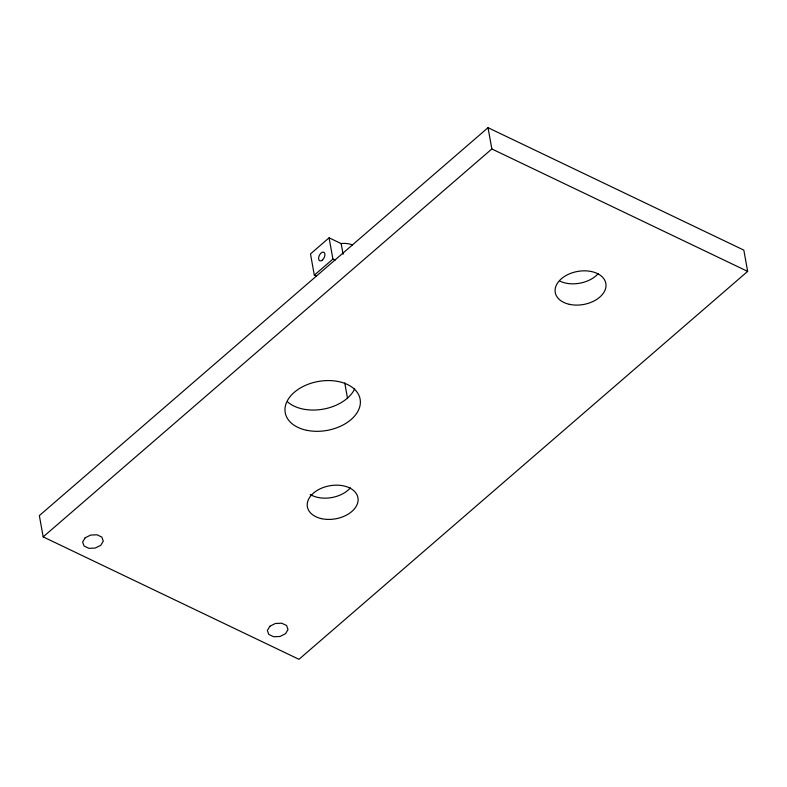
<?xml version="1.0" encoding="UTF-8"?>
<svg xmlns="http://www.w3.org/2000/svg" width="787" height="787" viewBox="0 0 787 787"><rect width="100%" height="100%" fill="white"/><g stroke="black" fill="none" stroke-linecap="round" stroke-linejoin="round"><path stroke-width="1.18" d="M352.537 244.924A19.026 12.435 -10.2 0 0 342.837 243.419L341.174 243.606L329.084 237.822L310.491 253.896L314.318 275.155L316.522 276.207M314.318 275.155L332.911 259.08L329.084 237.822M488.029 127.691L39.35 515.613L43.177 536.882L298.971 659.309L747.65 271.387L743.823 250.118L488.029 127.691L491.855 148.959L747.65 271.387M43.177 536.882L491.855 148.959M332.911 259.08L335.105 260.133M341.174 243.606L343.083 254.24M344.745 382.925L347.559 398.566M598.287 273.512A25.686 16.783 -10.2 0 1 559.99 281.175M350.402 487.832A25.686 16.783 -10.2 0 1 310.186 494.452M354.652 388.916A38.061 24.869 -10.2 0 1 324.165 408.974A38.061 24.869 -10.2 0 1 287.767 402.049M85.144 537.816L82.625 541.997L84.061 546.011L88.892 548.323L95.276 548.047L100.775 545.302L103.284 541.122L101.857 537.108L97.027 534.796L90.643 535.071L85.144 537.816M269.882 626.236L267.364 630.417L268.8 634.43L273.63 636.742L280.015 636.476L285.514 633.722L288.022 629.541L286.596 625.527L281.766 623.215L275.381 623.491L269.882 626.236M321.46 518.643A25.686 16.783 -10.2 0 0 358.055 498.555A25.686 16.783 -10.2 0 0 318.46 489.681A25.686 16.783 -10.2 0 0 321.46 518.643M307.156 430.391A38.061 24.869 -10.2 0 0 360.2 399.629A38.061 24.869 -10.2 0 0 300.664 387.804A38.061 24.869 -10.2 0 0 307.156 430.391M569.355 304.323A25.686 16.783 -10.2 0 0 605.951 284.235A25.686 16.783 -10.2 0 0 566.345 275.352A25.686 16.783 -10.2 0 0 569.355 304.323M322.395 260.054A4.761 2.666 -64.4 0 0 324.126 252.42A4.761 2.666 -64.4 0 0 318.755 257.064A4.761 2.666 -64.4 0 0 322.395 260.054"/></g></svg>
